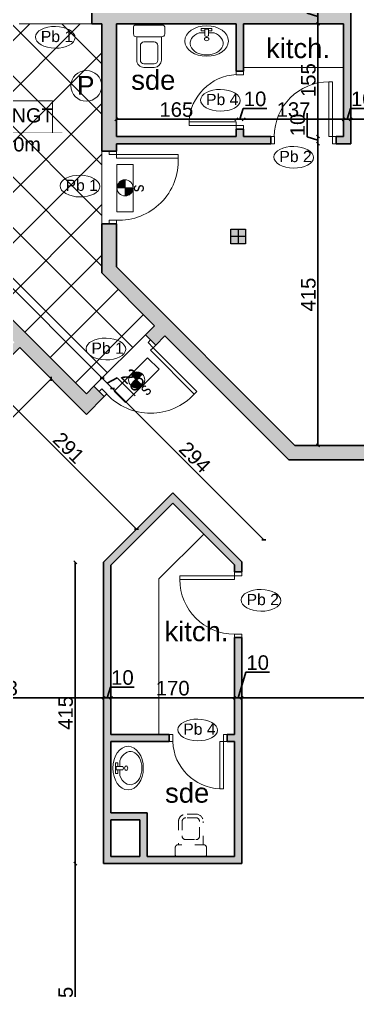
# Model space of a CAD drawing. Header units: millimetres. Extents: x 2804 to 3317, y 6834 to 7064.
# Drawn here: x 2859.38 to 2864.03, y 6848.09 to 6861.45 of the extents above; entities that cross this region are included whole.
import ezdxf

# ---------------------------------------------------------------- set-up
doc = ezdxf.new("R2010")
doc.units = ezdxf.units.MM
doc.header["$PDMODE"] = 1
doc.linetypes.add('ACAD_ISO03W100', pattern=[30, 12, -18])
doc.linetypes.add('HIDDEN', pattern=[0.375, 0.25, -0.125])
for name, color, linetype, lineweight in [('cotation', 3, 'Continuous', 30), ('Hachures', 8, 'Continuous', 20), ('menuise', 50, 'Continuous', 18), ('PORT-FEN', 2, 'Continuous', 0), ('SECURITE', 2, 'Continuous', 0), ('structure grt', 150, 'Continuous', 0), ('Trottoires', 140, 'Continuous', 30), ('Zin inter', 80, 'ACAD_ISO03W100', 5), ('zin menuiserie', 150, 'Continuous', 5), ('Zin mur', 30, 'Continuous', 30), ('zin sanit', 150, 'Continuous', 5)]:
    doc.layers.add(name, color=color, linetype=linetype, lineweight=lineweight)
for name, color, linetype in [('zin hatch mur', 8, 'Continuous'), ('zin struct', 190, 'HIDDEN'), ('zin texte', 33, 'Continuous')]:
    doc.layers.add(name, color=color, linetype=linetype)
doc.styles.add('ARIAL', font='arial.ttf')
doc.styles.add('PA3', font='arial.ttf', dxfattribs={"height": 3})
doc.styles.add('PsikTxtStyle', font='arial.ttf')
doc.styles.add('SANSSERIFBOLDOBLIQUE', font='sasbo___.pfb', dxfattribs={"height": 10})
doc.styles.get("Standard").update_dxf_attribs({"font": 'arial.ttf'})
doc.dimstyles.new('cotation 100', dxfattribs={"dimtxt": 0.2, "dimasz": 0.04, "dimexe": 0, "dimexo": 0, "dimgap": 0.03, "dimtad": 1, "dimdec": 0, "dimlfac": 100, "dimdsep": 46, "dimtxsty": 'ARIAL', "dimblk": 'OBLIQUE', "dimcen": 0.09, "dimse1": 1, "dimse2": 1, "dimclrd": 256, "dimclre": 256, "dimclrt": 256, "dimadec": 3, "dimazin": 2, "dimtfac": 1, "dimtdec": 0, "dimtofl": 0, "dimtmove": 1, "dimatfit": 3, "dimfxl": 0, "dimtolj": 1, "dimtzin": 0, "dimlwd": -1, "dimlwe": -1, "dimarcsym": 0})

# ---------------------------------------------------------------- blocks, each defined once
blk = doc.blocks.new('C3A7SB3P')
at = {"layer": 'zin sanit', "linetype": 'ByBlock'}
for p, q in [((0, -19.5), (0, 19.5)), ((0, -17), (0, 17)), ((2, 21.5), (12, 21.5)), ((16, 17.5), (16, -17.5)), ((16, 17), (48, 17)), ((23, -7), (23, 7)), ((28, 12), (48, 12)), ((53, 7), (53, -7)), ((58, 7), (58, -7)), ((48, -12), (28, -12)), ((12, -21.5), (2, -21.5)), ((48, -17), (16, -17))]:
    blk.add_line(p, q, dxfattribs=at)
for centre, radius, start, end in [((2, 19.5), 2, 90, 180), ((12, 17.5), 4, 0, 90), ((48, 7), 10, 0, 90), ((28, 7), 5, 90, 180), ((48, 7), 5, 0, 90), ((28, -7), 5, 180, 270), ((48, -7), 5, 270, 0), ((48, -7), 10, 270, 0), ((2, -19.5), 2, 180, 270), ((12, -17.5), 4, 270, 0)]:
    blk.add_arc(centre, radius, start, end, dxfattribs=at)
blk = doc.blocks.new('P70')
at = {"layer": 'zin menuiserie'}
for p, q in [((0, 650), (0, 0)), ((50, 650), (0, 650)), ((50, 0), (50, 650)), ((-700, 0), (-650, 0)), ((-700, -100), (-700, 0)), ((-650, 0), (-650, -100)), ((0, 0), (100, 0)), ((50, -100), (50, 0)), ((100, 0), (100, -100)), ((-650, -100), (-700, -100)), ((100, -100), (50, -100))]:
    blk.add_line(p, q, dxfattribs=at)
blk.add_arc((31, -31), 682, 92.6275, 177.3725, dxfattribs=at)
blk = doc.blocks.new('P90')
at = {"ltscale": 0.005}
for p, q in [((-50, 752), (-100, 752)), ((-100, 752), (-100, 0)), ((-50, 0), (-50, 752)), ((-900, -100), (-900, 0)), ((-900, 0), (-850, 0)), ((-850, 0), (-850, -100)), ((-100, 0), (-50, 0)), ((-50, 0), (0, 0)), ((-50, -100), (-50, 0)), ((0, 0), (0, -100)), ((-850, -100), (-900, -100)), ((0, -100), (-50, -100))]:
    blk.add_line(p, q, dxfattribs=at)
blk.add_arc((-100, 0), 752, 90, 180, dxfattribs=at)
blk = doc.blocks.new('p100')
at = {"layer": 'zin menuiserie'}
for p, q in [((2868.569, 7190.027), (2868.569, 7189.977)), ((2868.669, 7190.027), (2868.569, 7190.027)), ((2868.569, 7189.977), (2868.669, 7189.977)), ((2868.669, 7189.977), (2868.669, 7190.027)), ((2868.669, 7189.977), (2869.52, 7189.977)), ((2868.669, 7189.927), (2868.669, 7189.977)), ((2869.52, 7189.977), (2869.52, 7189.927)), ((2869.52, 7189.927), (2868.669, 7189.927)), ((2868.669, 7189.077), (2868.569, 7189.077)), ((2868.569, 7189.077), (2868.569, 7189.027)), ((2868.669, 7189.027), (2868.669, 7189.077)), ((2868.569, 7189.027), (2868.669, 7189.027))]:
    blk.add_line(p, q, dxfattribs=at)
blk.add_arc((2868.704, 7189.892), 0.817, 267.544, 2.456, dxfattribs=at)
blk = doc.blocks.new('_Oblique')
at = {"color": 0, "linetype": 'ByBlock', "lineweight": -2}
blk.add_line((-0.5, -0.5), (0.5, 0.5), dxfattribs=at)
blk = doc.blocks.new('*D97')
at = {"layer": 'cotation', "transparency": 16777216}
blk.add_line((2860.536, 6852.118), (2857.711, 6852.118), dxfattribs=at)
at = {"layer": 'Defpoints', "color": 0, "transparency": 16777216}
for p in [(2857.711, 6852.118), (2857.711, 6850.936), (2860.536, 6850.936)]:
    blk.add_point(p, dxfattribs=at)
at = {"layer": 'cotation', "transparency": 16777216, "xscale": 0.04, "yscale": 0.04, "zscale": 0.04, "rotation": 180}
blk.add_blockref('_Oblique', (2857.711, 6852.118), dxfattribs=at)
at = {"layer": 'cotation', "transparency": 16777216, "xscale": 0.04, "yscale": 0.04, "zscale": 0.04}
blk.add_blockref('_Oblique', (2860.536, 6852.118), dxfattribs=at)
at = {"layer": 'cotation', "transparency": 16777216, "insert": (2859.123, 6852.25), "char_height": 0.2, "attachment_point": 5, "style": 'ARIAL'}
blk.add_mtext('\\A1;283', dxfattribs=at)
blk = doc.blocks.new('*D98')
at = {"layer": 'cotation', "transparency": 16777216}
blk.add_line((2860.516, 6856.517), (2856.556, 6860.477), dxfattribs=at)
at = {"layer": 'Defpoints', "color": 0, "transparency": 16777216}
for p in [(2856.556, 6860.477), (2856.34, 6860.261), (2860.3, 6856.301)]:
    blk.add_point(p, dxfattribs=at)
at = {"layer": 'cotation', "transparency": 16777216, "xscale": 0.04, "yscale": 0.04, "zscale": 0.04}
for p, rotation in [((2856.556, 6860.477), 135.0000000083664), ((2860.516, 6856.517), 315.0000000083664)]:
    blk.add_blockref('_Oblique', p, dxfattribs=dict(at, rotation=rotation))
at = {"layer": 'cotation', "transparency": 16777216, "insert": (2858.629, 6858.59), "char_height": 0.2, "attachment_point": 5, "rotation": 315, "style": 'ARIAL'}
blk.add_mtext('\\A1;560', dxfattribs=at)
blk = doc.blocks.new('*D109')
at = {"layer": 'cotation', "transparency": 16777216}
blk.add_line((2860.145, 6845.984), (2860.145, 6849.838), dxfattribs=at)
at = {"layer": 'Defpoints', "color": 0, "transparency": 16777216}
for p in [(2860.145, 6849.838), (2860.536, 6849.838), (2860.536, 6845.984)]:
    blk.add_point(p, dxfattribs=at)
at = {"layer": 'cotation', "transparency": 16777216, "xscale": 0.04, "yscale": 0.04, "zscale": 0.04}
for p, rotation in [((2860.145, 6849.838), 90), ((2860.145, 6845.984), 270)]:
    blk.add_blockref('_Oblique', p, dxfattribs=dict(at, rotation=rotation))
at = {"layer": 'cotation', "transparency": 16777216, "insert": (2860.013, 6847.911), "char_height": 0.2, "attachment_point": 5, "rotation": 90, "style": 'ARIAL'}
blk.add_mtext('\\A1;385', dxfattribs=at)
blk = doc.blocks.new('*D90')
at = {"layer": 'cotation', "transparency": 16777216}
blk.add_line((2859.812, 6856.506), (2856.889, 6853.582), dxfattribs=at)
at = {"layer": 'Defpoints', "color": 0, "transparency": 16777216}
for p in [(2859.381, 6856.937), (2856.457, 6854.014), (2856.889, 6853.582)]:
    blk.add_point(p, dxfattribs=at)
at = {"layer": 'cotation', "transparency": 16777216, "xscale": 0.04, "yscale": 0.04, "zscale": 0.04}
for p, rotation in [((2859.812, 6856.506), 44.99999999989305), ((2856.889, 6853.582), 224.999999999893)]:
    blk.add_blockref('_Oblique', p, dxfattribs=dict(at, rotation=rotation))
at = {"layer": 'cotation', "transparency": 16777216, "insert": (2858.257, 6855.137), "char_height": 0.2, "attachment_point": 5, "rotation": 45, "style": 'ARIAL'}
blk.add_mtext('\\A1;413', dxfattribs=at)
blk = doc.blocks.new('*D94')
at = {"layer": 'cotation', "transparency": 16777216}
blk.add_line((2863.936, 6860.078), (2866.925, 6860.078), dxfattribs=at)
at = {"layer": 'Defpoints', "color": 0, "transparency": 16777216}
for p in [(2866.925, 6860.078), (2863.936, 6859.893), (2866.925, 6859.892)]:
    blk.add_point(p, dxfattribs=at)
at = {"layer": 'cotation', "transparency": 16777216, "xscale": 0.04, "yscale": 0.04, "zscale": 0.04}
for p, rotation in [((2863.936, 6860.078), 179.9957074835486), ((2866.925, 6860.078), 359.9957074835486)]:
    blk.add_blockref('_Oblique', p, dxfattribs=dict(at, rotation=rotation))
at = {"layer": 'cotation', "transparency": 16777216, "insert": (2865.431, 6860.21), "char_height": 0.2, "attachment_point": 5, "rotation": 359.9957, "style": 'ARIAL'}
blk.add_mtext('\\A1;299', dxfattribs=at)
blk = doc.blocks.new('lll')
at = {"layer": 'zin sanit'}
for p, q in [((2861.686, 7185.944), (2861.809, 7185.944)), ((2861.686, 7185.919), (2861.686, 7185.944)), ((2861.728, 7185.919), (2861.686, 7185.919)), ((2861.768, 7185.937), (2861.728, 7185.937)), ((2861.728, 7185.937), (2861.728, 7185.861)), ((2861.768, 7185.937), (2861.768, 7185.861)), ((2861.809, 7185.919), (2861.768, 7185.919)), ((2861.809, 7185.944), (2861.809, 7185.919)), ((2861.728, 7185.894), (2861.663, 7185.894)), ((2861.832, 7185.894), (2861.768, 7185.894))]:
    blk.add_line(p, q, dxfattribs=at)
for centre, major_axis, start_param, end_param in [((2861.748, 7185.801), (0.25, 0), 4.712389, 10.995574), ((2861.748, 7185.775), (0.19, 0), 2.032408, 7.39237), ((2861.748, 7185.823), (-0.0258, 0), 1.570796326798575, 7.853981633978161), ((2861.748, 7185.87), (0.0235, 0), 3.694408, 5.73037)]:
    blk.add_ellipse(centre, major_axis=major_axis, ratio=0.7, start_param=start_param, end_param=end_param, dxfattribs=at)
blk = doc.blocks.new('*D99')
at = {"layer": 'cotation', "transparency": 16777216}
blk.add_line((2860.657, 6856.376), (2862.739, 6854.294), dxfattribs=at)
at = {"layer": 'Defpoints', "color": 0, "transparency": 16777216}
for p in [(2860.545, 6856.263), (2862.739, 6854.294), (2862.436, 6853.991)]:
    blk.add_point(p, dxfattribs=at)
at = {"layer": 'cotation', "transparency": 16777216, "xscale": 0.04, "yscale": 0.04, "zscale": 0.04}
for p, rotation in [((2860.657, 6856.376), 135.000000000585), ((2862.739, 6854.294), 315.000000000585)]:
    blk.add_blockref('_Oblique', p, dxfattribs=dict(at, rotation=rotation))
at = {"layer": 'cotation', "transparency": 16777216, "insert": (2861.791, 6855.428), "char_height": 0.2, "attachment_point": 5, "rotation": 315, "style": 'ARIAL'}
blk.add_mtext('\\A1;294', dxfattribs=at)
blk = doc.blocks.new('*D110')
at = {"layer": 'cotation', "transparency": 16777216}
blk.add_line((2860.145, 6849.838), (2860.145, 6853.984), dxfattribs=at)
at = {"layer": 'Defpoints', "color": 0, "transparency": 16777216}
for p in [(2860.145, 6853.984), (2860.536, 6853.984), (2860.536, 6849.838)]:
    blk.add_point(p, dxfattribs=at)
at = {"layer": 'cotation', "transparency": 16777216, "xscale": 0.04, "yscale": 0.04, "zscale": 0.04}
for p, rotation in [((2860.145, 6853.984), 90), ((2860.145, 6849.838), 270)]:
    blk.add_blockref('_Oblique', p, dxfattribs=dict(at, rotation=rotation))
at = {"layer": 'cotation', "transparency": 16777216, "insert": (2860.013, 6851.911), "char_height": 0.2, "attachment_point": 5, "rotation": 90, "style": 'ARIAL'}
blk.add_mtext('\\A1;415', dxfattribs=at)
blk = doc.blocks.new('pot')
at = {"layer": 'zin struct'}
for p, q in [((2903.211, 7133.085), (2903.011, 7133.085)), ((2903.111, 7133.185), (2903.111, 7132.985))]:
    blk.add_line(p, q, dxfattribs=at)
blk.add_lwpolyline([(2903.011, 7133.185), (2903.211, 7133.185), (2903.211, 7132.985), (2903.011, 7132.985)], close=True, dxfattribs=at)
blk = doc.blocks.new('*D88')
at = {"layer": 'cotation', "transparency": 16777216}
blk.add_line((2860.636, 6852.118), (2862.336, 6852.118), dxfattribs=at)
at = {"layer": 'Defpoints', "color": 0, "transparency": 16777216}
for p in [(2860.636, 6852.62), (2862.336, 6852.62), (2862.336, 6852.118)]:
    blk.add_point(p, dxfattribs=at)
at = {"layer": 'cotation', "transparency": 16777216, "xscale": 0.04, "yscale": 0.04, "zscale": 0.04, "rotation": 180}
blk.add_blockref('_Oblique', (2860.636, 6852.118), dxfattribs=at)
at = {"layer": 'cotation', "transparency": 16777216, "xscale": 0.04, "yscale": 0.04, "zscale": 0.04}
blk.add_blockref('_Oblique', (2862.336, 6852.118), dxfattribs=at)
at = {"layer": 'cotation', "transparency": 16777216, "insert": (2861.486, 6852.25), "char_height": 0.2, "attachment_point": 5, "style": 'ARIAL'}
blk.add_mtext('\\A1;170', dxfattribs=at)
blk = doc.blocks.new('*D89')
at = {"layer": 'cotation', "transparency": 16777216}
blk.add_line((2860.989, 6854.437), (2858.934, 6856.491), dxfattribs=at)
at = {"layer": 'Defpoints', "color": 0, "transparency": 16777216}
for p in [(2858.934, 6856.491), (2858.481, 6856.038), (2860.536, 6853.984)]:
    blk.add_point(p, dxfattribs=at)
at = {"layer": 'cotation', "transparency": 16777216, "xscale": 0.04, "yscale": 0.04, "zscale": 0.04}
for p, rotation in [((2858.934, 6856.491), 134.9999999998859), ((2860.989, 6854.437), 314.9999999998859)]:
    blk.add_blockref('_Oblique', p, dxfattribs=dict(at, rotation=rotation))
at = {"layer": 'cotation', "transparency": 16777216, "insert": (2860.055, 6855.558), "char_height": 0.2, "attachment_point": 5, "rotation": 315, "style": 'ARIAL'}
blk.add_mtext('\\A1;291', dxfattribs=at)
blk = doc.blocks.new('*D93')
at = {"layer": 'cotation', "transparency": 16777216}
blk.add_line((2863.836, 6860.078), (2862.461, 6860.078), dxfattribs=at)
at = {"layer": 'Defpoints', "color": 0, "transparency": 16777216}
for p in [(2862.461, 6860.078), (2862.461, 6859.841), (2863.836, 6859.841)]:
    blk.add_point(p, dxfattribs=at)
at = {"layer": 'cotation', "transparency": 16777216, "xscale": 0.04, "yscale": 0.04, "zscale": 0.04, "rotation": 180}
blk.add_blockref('_Oblique', (2862.461, 6860.078), dxfattribs=at)
at = {"layer": 'cotation', "transparency": 16777216, "xscale": 0.04, "yscale": 0.04, "zscale": 0.04}
blk.add_blockref('_Oblique', (2863.836, 6860.078), dxfattribs=at)
at = {"layer": 'cotation', "transparency": 16777216, "insert": (2863.148, 6860.21), "char_height": 0.2, "attachment_point": 5, "style": 'ARIAL'}
blk.add_mtext('\\A1;137', dxfattribs=at)
blk = doc.blocks.new('*X298')
at = {"color": 0, "linetype": 'Continuous'}
for p, q in [((2123.9, 1390.3), (2124, 1390.4)), ((2133.9, 1380.4), (2123.9, 1390.4)), ((2124, 1389.5), (2124.9, 1390.4)), ((2133, 1380.5), (2124, 1389.5)), ((2124.1, 1388.7), (2125.8, 1390.4)), ((2131.9, 1380.6), (2124.1, 1388.4)), ((2124.2, 1388), (2126.7, 1390.4)), ((2124.4, 1387.3), (2127.5, 1390.4)), ((2130.7, 1380.9), (2124.4, 1387.2)), ((2124.7, 1386.6), (2128.4, 1390.4)), ((2133.9, 1381.3), (2124.8, 1390.4)), ((2124.9, 1386), (2129.3, 1390.4)), ((2129.2, 1381.6), (2125.1, 1385.7)), ((2125.2, 1385.4), (2130.2, 1390.4)), ((2125.6, 1384.9), (2131.1, 1390.4)), ((2133.9, 1382.2), (2125.7, 1390.4)), ((2125.9, 1384.4), (2132, 1390.4)), ((2126.3, 1383.9), (2132.8, 1390.4)), ((2133.9, 1383.1), (2126.6, 1390.4)), ((2126.8, 1383.4), (2133.7, 1390.4)), ((2127.2, 1383), (2133.9, 1389.7)), ((2133.9, 1384), (2127.5, 1390.4)), ((2127.7, 1382.6), (2133.9, 1388.8)), ((2128.2, 1382.2), (2133.9, 1387.9)), ((2133.9, 1384.8), (2128.4, 1390.4)), ((2128.7, 1381.9), (2133.9, 1387)), ((2133.9, 1385.7), (2129.2, 1390.4)), ((2129.3, 1381.5), (2133.9, 1386.1)), ((2133.9, 1386.6), (2130.1, 1390.4)), ((2133.9, 1387.5), (2131, 1390.4)), ((2133.9, 1388.4), (2131.9, 1390.4)), ((2133.9, 1389.3), (2132.8, 1390.4)), ((2133.9, 1390.1), (2133.7, 1390.4)), ((2129.9, 1381.3), (2133.9, 1385.3)), ((2130.5, 1381), (2133.9, 1384.4)), ((2131.2, 1380.8), (2133.9, 1383.5)), ((2131.9, 1380.6), (2133.9, 1382.6)), ((2132.7, 1380.5), (2133.9, 1381.7)), ((2133.5, 1380.4), (2133.9, 1380.8))]:
    blk.add_line(p, q, dxfattribs=at)
blk = doc.blocks.new('sec 4eme')
at = {"layer": 'SECURITE', "color": 252, "true_color": 0x939598}
for p, q in [((2699.632, 6731.314, 1.396), (2699.632, 6731.965, 1.396)), ((2699.632, 6731.965, 1.396), (2699.856, 6731.965, 1.396)), ((2699.632, 6731.314, 1.396), (2699.632, 6731.965, 1.396)), ((2699.632, 6731.965, 1.396), (2699.856, 6731.965, 1.396)), ((2699.856, 6731.965, 1.396), (2699.856, 6731.314, 1.396)), ((2699.856, 6731.965, 1.396), (2699.856, 6731.314, 1.396)), ((2699.744, 6731.531, 1.396), (2699.744, 6731.752, 1.396)), ((2699.744, 6731.531, 1.396), (2699.744, 6731.752, 1.396)), ((2699.633, 6731.643, 1.396), (2699.856, 6731.643, 1.396)), ((2699.633, 6731.643, 1.396), (2699.856, 6731.643, 1.396)), ((2699.633, 6731.643, 1.396), (2699.856, 6731.643, 1.396)), ((2699.633, 6731.643, 1.396), (2699.856, 6731.643, 1.396)), ((2699.633, 6731.643, 1.396), (2699.856, 6731.643, 1.396)), ((2699.633, 6731.643, 1.396), (2699.856, 6731.643, 1.396)), ((2699.633, 6731.643, 1.396), (2699.856, 6731.643, 1.396)), ((2699.633, 6731.643, 1.396), (2699.856, 6731.643, 1.396)), ((2699.856, 6731.314, 1.396), (2699.632, 6731.314, 1.396)), ((2699.856, 6731.314, 1.396), (2699.632, 6731.314, 1.396)), ((2699.593, 6728.847, 1.396), (2700.053, 6729.307, 1.396)), ((2699.593, 6728.847, 1.396), (2700.053, 6729.307, 1.396)), ((2700.053, 6729.307, 1.396), (2700.212, 6729.149, 1.396)), ((2700.053, 6729.307, 1.396), (2700.212, 6729.149, 1.396)), ((2700.212, 6729.149, 1.396), (2699.752, 6728.689, 1.396)), ((2700.212, 6729.149, 1.396), (2699.752, 6728.689, 1.396)), ((2699.826, 6729.079, 1.396), (2699.984, 6728.921, 1.396)), ((2699.826, 6729.079, 1.396), (2699.984, 6728.921, 1.396)), ((2699.826, 6729.079, 1.396), (2699.984, 6728.921, 1.396)), ((2699.826, 6729.079, 1.396), (2699.984, 6728.921, 1.396)), ((2699.826, 6729.079, 1.396), (2699.984, 6728.921, 1.396)), ((2699.826, 6729.079, 1.396), (2699.984, 6728.921, 1.396)), ((2699.826, 6729.079, 1.396), (2699.984, 6728.921, 1.396)), ((2699.826, 6729.079, 1.396), (2699.984, 6728.921, 1.396)), ((2699.826, 6728.921, 1.396), (2699.982, 6729.078, 1.396)), ((2699.826, 6728.921, 1.396), (2699.982, 6729.078, 1.396)), ((2699.752, 6728.689, 1.396), (2699.593, 6728.847, 1.396)), ((2699.752, 6728.689, 1.396), (2699.593, 6728.847, 1.396))]:
    blk.add_line(p, q, dxfattribs=at)
for centre, radius in [((2699.211, 6733.046), 0.212), ((2699.744, 6731.643, 1.396), 0.111), ((2699.744, 6731.643, 1.396), 0.111), ((2699.905, 6729, 1.396), 0.111), ((2699.905, 6729, 1.396), 0.111)]:
    blk.add_circle(centre, radius, dxfattribs=at)
for centre, start, end in [((2699.744, 6731.643, 1.396), 90, 180), ((2699.744, 6731.643, 1.396), 90, 180), ((2699.744, 6731.643, 1.396), 90, 180), ((2699.744, 6731.643, 1.396), 90, 180), ((2699.744, 6731.643, 1.396), 90, 180), ((2699.744, 6731.643, 1.396), 90, 180), ((2699.744, 6731.643, 1.396), 0, 90), ((2699.744, 6731.643, 1.396), 0, 90), ((2699.744, 6731.643, 1.396), 0, 90), ((2699.744, 6731.643, 1.396), 0, 90), ((2699.744, 6731.643, 1.396), 0, 90), ((2699.744, 6731.643, 1.396), 0, 90), ((2699.905, 6729, 1.396), 45, 135), ((2699.905, 6729, 1.396), 45, 135), ((2699.905, 6729, 1.396), 45, 135), ((2699.905, 6729, 1.396), 45, 135), ((2699.905, 6729, 1.396), 45, 135), ((2699.905, 6729, 1.396), 45, 135), ((2699.905, 6729, 1.396), 315, 45), ((2699.905, 6729, 1.396), 315, 45), ((2699.905, 6729, 1.396), 315, 45), ((2699.905, 6729, 1.396), 315, 45), ((2699.905, 6729, 1.396), 315, 45), ((2699.905, 6729, 1.396), 315, 45)]:
    blk.add_arc(centre, 0.111, start, end, dxfattribs=at)
at = {"layer": 'SECURITE', "color": 252, "true_color": 0x939598, "extrusion": (0, 0, -1)}
for p, xscale, yscale, zscale, rotation in [((-2675.863, 6747.181, -1.396), 0.01118662045994822, 0.01118662045994822, 0.01118662045994822, 179.9614910721124), ((-2675.863, 6747.181, -1.396), 0.01118662045994822, 0.01118662045994822, 0.01118662045994822, 179.9614910721124), ((-2715.298, 6707.772, -1.396), -0.01118662049062554, 0.01118662042579673, 0.01118662047361531, 270), ((-2715.298, 6707.772, -1.396), -0.01118662049062554, 0.01118662042579673, 0.01118662047361531, 270), ((-2694.005, 6756.874, -1.396), 0.01118662045994821, 0.01118662045994821, 0.01118662045994821, 224.9614910721124), ((-2694.005, 6756.874, -1.396), 0.01118662045994821, 0.01118662045994821, 0.01118662045994821, 224.9614910721124), ((-2694.024, 6701.123, -1.396), -0.01118662049062553, 0.01118662042579673, 0.01118662047361531, 315.0000000000001), ((-2694.024, 6701.123, -1.396), -0.01118662049062553, 0.01118662042579673, 0.01118662047361531, 315.0000000000001)]:
    blk.add_blockref('*X298', p, dxfattribs=dict(at, xscale=xscale, yscale=yscale, zscale=zscale, rotation=rotation))
at = {"layer": 'SECURITE', "color": 252, "true_color": 0x939598, "xscale": 0.01118662049062554, "yscale": 0.01118662049062554, "zscale": 0.01118662049062554}
for p, rotation in [((2715.298, 6707.772, 1.396), 90), ((2715.298, 6707.772, 1.396), 90), ((2694.024, 6701.123, 1.396), 44.99999999999992), ((2694.024, 6701.123, 1.396), 44.99999999999992)]:
    blk.add_blockref('*X298', p, dxfattribs=dict(at, rotation=rotation))
at = {"layer": 'SECURITE', "color": 252, "true_color": 0x939598, "style": 'SANSSERIFBOLDOBLIQUE'}
blk.add_text('P', height=0.259, dxfattribs=at).set_placement((2699.083, 6732.923))
at = {"layer": 'SECURITE', "color": 252, "true_color": 0x939598, "style": 'PA3', "text_generation_flag": 6, "width": 0.85}
for rotation, p in [(270, (2700.002, 6731.584, 1.396)), (225, (2700.046, 6728.776, 1.396))]:
    blk.add_text('s', height=0.176, rotation=rotation, dxfattribs=at).set_placement(p)
blk = doc.blocks.new('*D913')
at = {"layer": 'cotation', "transparency": 16777216}
for p, q in [((2863.886, 6860.078), (2863.93, 6860.225)), ((2863.93, 6860.225), (2864.257, 6860.225)), ((2863.936, 6860.078), (2863.836, 6860.078))]:
    blk.add_line(p, q, dxfattribs=at)
at = {"layer": 'Defpoints', "color": 0, "transparency": 16777216}
for p in [(2863.836, 6860.078), (2863.936, 6859.893), (2863.836, 6859.841)]:
    blk.add_point(p, dxfattribs=at)
at = {"layer": 'cotation', "transparency": 16777216, "xscale": 0.04, "yscale": 0.04, "zscale": 0.04}
for p, rotation in [((2863.836, 6860.078), 179.9957074835486), ((2863.936, 6860.078), 359.9957074835486)]:
    blk.add_blockref('_Oblique', p, dxfattribs=dict(at, rotation=rotation))
at = {"layer": 'cotation', "transparency": 16777216, "insert": (2864.094, 6860.357), "char_height": 0.2, "attachment_point": 5, "rotation": 359.9957, "style": 'ARIAL'}
blk.add_mtext('\\A1;10', dxfattribs=at)
blk = doc.blocks.new('*D914')
at = {"layer": 'cotation', "transparency": 16777216}
for p, q in [((2862.411, 6860.078), (2862.455, 6860.225)), ((2862.455, 6860.225), (2862.782, 6860.225)), ((2862.461, 6860.078), (2862.361, 6860.078))]:
    blk.add_line(p, q, dxfattribs=at)
at = {"layer": 'Defpoints', "color": 0, "transparency": 16777216}
for p in [(2862.361, 6860.078), (2862.361, 6859.841), (2862.461, 6859.841)]:
    blk.add_point(p, dxfattribs=at)
at = {"layer": 'cotation', "transparency": 16777216, "xscale": 0.04, "yscale": 0.04, "zscale": 0.04, "rotation": 180}
blk.add_blockref('_Oblique', (2862.361, 6860.078), dxfattribs=at)
at = {"layer": 'cotation', "transparency": 16777216, "xscale": 0.04, "yscale": 0.04, "zscale": 0.04}
blk.add_blockref('_Oblique', (2862.461, 6860.078), dxfattribs=at)
at = {"layer": 'cotation', "transparency": 16777216, "insert": (2862.619, 6860.357), "char_height": 0.2, "attachment_point": 5, "style": 'ARIAL'}
blk.add_mtext('\\A1;10', dxfattribs=at)
blk = doc.blocks.new('*D915')
at = {"layer": 'cotation', "transparency": 16777216}
blk.add_line((2862.361, 6860.078), (2860.711, 6860.078), dxfattribs=at)
at = {"layer": 'Defpoints', "color": 0, "transparency": 16777216}
for p in [(2860.711, 6860.078), (2860.711, 6859.841), (2862.361, 6859.841)]:
    blk.add_point(p, dxfattribs=at)
at = {"layer": 'cotation', "transparency": 16777216, "xscale": 0.04, "yscale": 0.04, "zscale": 0.04, "rotation": 180}
blk.add_blockref('_Oblique', (2860.711, 6860.078), dxfattribs=at)
at = {"layer": 'cotation', "transparency": 16777216, "xscale": 0.04, "yscale": 0.04, "zscale": 0.04}
blk.add_blockref('_Oblique', (2862.361, 6860.078), dxfattribs=at)
at = {"layer": 'cotation', "transparency": 16777216, "insert": (2861.536, 6860.21), "char_height": 0.2, "attachment_point": 5, "style": 'ARIAL'}
blk.add_mtext('\\A1;165', dxfattribs=at)
blk = doc.blocks.new('*D921')
at = {"layer": 'cotation', "transparency": 16777216}
for p, q in [((2860.586, 6852.118), (2860.63, 6852.265)), ((2860.63, 6852.265), (2860.957, 6852.265)), ((2860.536, 6852.118), (2860.636, 6852.118))]:
    blk.add_line(p, q, dxfattribs=at)
at = {"layer": 'Defpoints', "color": 0, "transparency": 16777216}
for p in [(2860.636, 6852.118), (2860.636, 6851.616), (2860.536, 6850.936)]:
    blk.add_point(p, dxfattribs=at)
at = {"layer": 'cotation', "transparency": 16777216, "xscale": 0.04, "yscale": 0.04, "zscale": 0.04, "rotation": 180}
blk.add_blockref('_Oblique', (2860.536, 6852.118), dxfattribs=at)
at = {"layer": 'cotation', "transparency": 16777216, "xscale": 0.04, "yscale": 0.04, "zscale": 0.04}
blk.add_blockref('_Oblique', (2860.636, 6852.118), dxfattribs=at)
at = {"layer": 'cotation', "transparency": 16777216, "insert": (2860.794, 6852.397), "char_height": 0.2, "attachment_point": 5, "style": 'ARIAL'}
blk.add_mtext('\\A1;10', dxfattribs=at)
blk = doc.blocks.new('*D922')
at = {"layer": 'cotation', "transparency": 16777216}
for p, q in [((2862.386, 6852.118), (2862.491, 6852.47)), ((2862.491, 6852.47), (2862.818, 6852.47)), ((2862.336, 6852.118), (2862.436, 6852.118))]:
    blk.add_line(p, q, dxfattribs=at)
at = {"layer": 'Defpoints', "color": 0, "transparency": 16777216}
for p in [(2862.336, 6852.62), (2862.436, 6852.118), (2862.436, 6851.64)]:
    blk.add_point(p, dxfattribs=at)
at = {"layer": 'cotation', "transparency": 16777216, "xscale": 0.04, "yscale": 0.04, "zscale": 0.04, "rotation": 180}
blk.add_blockref('_Oblique', (2862.336, 6852.118), dxfattribs=at)
at = {"layer": 'cotation', "transparency": 16777216, "xscale": 0.04, "yscale": 0.04, "zscale": 0.04}
blk.add_blockref('_Oblique', (2862.436, 6852.118), dxfattribs=at)
at = {"layer": 'cotation', "transparency": 16777216, "insert": (2862.655, 6852.602), "char_height": 0.2, "attachment_point": 5, "style": 'ARIAL'}
blk.add_mtext('\\A1;10', dxfattribs=at)
blk = doc.blocks.new('*D923')
at = {"layer": 'cotation', "transparency": 16777216}
blk.add_line((2862.436, 6852.118), (2866.943, 6852.118), dxfattribs=at)
at = {"layer": 'Defpoints', "color": 0, "transparency": 16777216}
for p in [(2866.943, 6852.118), (2862.436, 6851.64), (2866.943, 6851.683)]:
    blk.add_point(p, dxfattribs=at)
at = {"layer": 'cotation', "transparency": 16777216, "xscale": 0.04, "yscale": 0.04, "zscale": 0.04, "rotation": 180}
blk.add_blockref('_Oblique', (2862.436, 6852.118), dxfattribs=at)
at = {"layer": 'cotation', "transparency": 16777216, "xscale": 0.04, "yscale": 0.04, "zscale": 0.04}
blk.add_blockref('_Oblique', (2866.943, 6852.118), dxfattribs=at)
at = {"layer": 'cotation', "transparency": 16777216, "insert": (2864.689, 6852.25), "char_height": 0.2, "attachment_point": 5, "style": 'ARIAL'}
blk.add_mtext('\\A1;451', dxfattribs=at)
blk = doc.blocks.new('*D935')
at = {"layer": 'cotation', "transparency": 16777216}
for p, q in [((2860.516, 6856.517), (2860.657, 6856.376)), ((2860.586, 6856.446), (2860.722, 6856.519)), ((2860.722, 6856.519), (2860.969, 6856.272))]:
    blk.add_line(p, q, dxfattribs=at)
at = {"layer": 'Defpoints', "color": 0, "transparency": 16777216}
for p in [(2860.657, 6856.376), (2860.3, 6856.301), (2860.3, 6856.018)]:
    blk.add_point(p, dxfattribs=at)
at = {"layer": 'cotation', "transparency": 16777216, "xscale": 0.04, "yscale": 0.04, "zscale": 0.04}
for p, rotation in [((2860.516, 6856.517), 135.0000000083664), ((2860.657, 6856.376), 315.0000000083664)]:
    blk.add_blockref('_Oblique', p, dxfattribs=dict(at, rotation=rotation))
at = {"layer": 'cotation', "transparency": 16777216, "insert": (2860.939, 6856.489), "char_height": 0.2, "attachment_point": 5, "rotation": 315, "style": 'ARIAL'}
blk.add_mtext('\\A1;20', dxfattribs=at)
blk = doc.blocks.new('*D937')
at = {"layer": 'cotation', "transparency": 16777216}
blk.add_line((2863.485, 6855.591), (2863.485, 6859.741), dxfattribs=at)
at = {"layer": 'Defpoints', "color": 0, "transparency": 16777216}
for p in [(2863.485, 6859.741), (2863.936, 6859.741), (2863.984, 6855.591)]:
    blk.add_point(p, dxfattribs=at)
at = {"layer": 'cotation', "transparency": 16777216, "xscale": 0.04, "yscale": 0.04, "zscale": 0.04}
for p, rotation in [((2863.485, 6859.741), 90), ((2863.485, 6855.591), 270)]:
    blk.add_blockref('_Oblique', p, dxfattribs=dict(at, rotation=rotation))
at = {"layer": 'cotation', "transparency": 16777216, "insert": (2863.353, 6857.666), "char_height": 0.2, "attachment_point": 5, "rotation": 90, "style": 'ARIAL'}
blk.add_mtext('\\A1;415', dxfattribs=at)
blk = doc.blocks.new('*D938')
at = {"layer": 'cotation', "transparency": 16777216}
for p, q in [((2863.338, 6859.835), (2863.338, 6860.162)), ((2863.485, 6859.791), (2863.338, 6859.835)), ((2863.485, 6859.741), (2863.485, 6859.841))]:
    blk.add_line(p, q, dxfattribs=at)
at = {"layer": 'Defpoints', "color": 0, "transparency": 16777216}
for p in [(2863.485, 6859.841), (2863.836, 6859.841), (2863.936, 6859.741)]:
    blk.add_point(p, dxfattribs=at)
at = {"layer": 'cotation', "transparency": 16777216, "xscale": 0.04, "yscale": 0.04, "zscale": 0.04}
for p, rotation in [((2863.485, 6859.841), 90), ((2863.485, 6859.741), 270)]:
    blk.add_blockref('_Oblique', p, dxfattribs=dict(at, rotation=rotation))
at = {"layer": 'cotation', "transparency": 16777216, "insert": (2863.205, 6859.999), "char_height": 0.2, "attachment_point": 5, "rotation": 90, "style": 'ARIAL'}
blk.add_mtext('\\A1;10', dxfattribs=at)
blk = doc.blocks.new('*D939')
at = {"layer": 'cotation', "transparency": 16777216}
blk.add_line((2863.485, 6859.841), (2863.485, 6861.391), dxfattribs=at)
at = {"layer": 'Defpoints', "color": 0, "transparency": 16777216}
for p in [(2863.485, 6861.391), (2863.836, 6861.391), (2863.836, 6859.841)]:
    blk.add_point(p, dxfattribs=at)
at = {"layer": 'cotation', "transparency": 16777216, "xscale": 0.04, "yscale": 0.04, "zscale": 0.04}
for p, rotation in [((2863.485, 6861.391), 90), ((2863.485, 6859.841), 270)]:
    blk.add_blockref('_Oblique', p, dxfattribs=dict(at, rotation=rotation))
at = {"layer": 'cotation', "transparency": 16777216, "insert": (2863.353, 6860.616), "char_height": 0.2, "attachment_point": 5, "rotation": 90, "style": 'ARIAL'}
blk.add_mtext('\\A1;155', dxfattribs=at)
blk = doc.blocks.new('*D940')
at = {"layer": 'cotation', "transparency": 16777216}
for p, q in [((2863.338, 6861.535), (2863.338, 6861.885)), ((2863.485, 6861.391), (2863.485, 6861.591)), ((2863.485, 6861.491), (2863.338, 6861.535))]:
    blk.add_line(p, q, dxfattribs=at)
at = {"layer": 'Defpoints', "color": 0, "transparency": 16777216}
for p in [(2863.485, 6861.591), (2863.736, 6861.591), (2863.836, 6861.391)]:
    blk.add_point(p, dxfattribs=at)
at = {"layer": 'cotation', "transparency": 16777216, "xscale": 0.04, "yscale": 0.04, "zscale": 0.04}
for p, rotation in [((2863.485, 6861.591), 90), ((2863.485, 6861.391), 270)]:
    blk.add_blockref('_Oblique', p, dxfattribs=dict(at, rotation=rotation))
at = {"layer": 'cotation', "transparency": 16777216, "insert": (2863.205, 6861.71), "char_height": 0.2, "attachment_point": 5, "rotation": 90, "style": 'ARIAL'}
blk.add_mtext('\\A1;20', dxfattribs=at)
blk = doc.blocks.new('pb0')
at = {"layer": 'menuise'}
blk.add_ellipse((2855.031, 6939.485), major_axis=(-0.273, 0.005), ratio=0.546469, start_param=-1.570796, end_param=4.712389, dxfattribs=at)
at = {"layer": 'menuise', "insert": (2854.833, 6939.574), "char_height": 0.1544, "width": 2.34126, "attachment_point": 1, "style": 'PsikTxtStyle'}
blk.add_mtext('Pb 1', dxfattribs=at)
blk = doc.blocks.new('pb1')
at = {"layer": 'menuise'}
blk.add_ellipse((2979.638, 6941.214), major_axis=(-0.273, 0.005), ratio=0.546469, start_param=-1.570796, end_param=4.712389, dxfattribs=at)
at = {"layer": 'menuise', "insert": (2979.441, 6941.302), "char_height": 0.1544, "width": 2.34126, "attachment_point": 1, "style": 'PsikTxtStyle'}
blk.add_mtext('Pb 2', dxfattribs=at)
blk = doc.blocks.new('pb3')
at = {"layer": 'menuise'}
blk.add_ellipse((2903.957, 6929.88), major_axis=(-0.273, 0.005), ratio=0.546469, start_param=-1.570796, end_param=4.712389, dxfattribs=at)
at = {"layer": 'menuise', "insert": (2903.759, 6929.968), "char_height": 0.1544, "width": 2.34126, "attachment_point": 1, "style": 'PsikTxtStyle'}
blk.add_mtext('Pb 4', dxfattribs=at)

msp = doc.modelspace()

# ---------------------------------------------------------------- hatches: boundary and pattern name
at = {"layer": 'Hachures'}
h = msp.add_hatch(dxfattribs=at)
h.set_pattern_fill('ANSI37', color=256, scale=0.155)
h.set_pattern_definition([(45, (0, -109.22177), (-0.347984925, 0.347984925), []), (135, (0, -109.22177), (-0.347984925, -0.347984925), [])])
h.paths.add_polyline_path([(2861.237, 6857.238), (2860.3, 6856.301), (2856.34, 6860.261), (2857.47, 6861.391), (2860.511, 6861.391), (2860.511, 6857.964)])
at = {"layer": 'Trottoires'}
h = msp.add_hatch(color=8, dxfattribs=at)
h.dxf.hatch_style = 1
h.paths.add_polyline_path([(2862.486, 6858.566), (2862.286, 6858.566), (2862.286, 6858.366), (2862.486, 6858.366)])
at = {"layer": 'zin hatch mur'}
h = msp.add_hatch(color=256, dxfattribs=at)
h.dxf.hatch_style = 1
h.paths.add_polyline_path([(2857.754, 6858.847), (2857.613, 6858.705), (2857.913, 6858.405), (2857.843, 6858.334), (2857.913, 6858.263), (2858.125, 6858.475)], flags=17)
h.paths.add_polyline_path([(2857.348, 6857.698), (2857.277, 6857.768), (2857.206, 6857.698), (2856.906, 6857.998), (2856.835, 6857.927), (2857.136, 6857.627), (2857.065, 6857.556), (2857.136, 6857.485)], flags=17)
h.paths.add_polyline_path([(2866.935, 6855.391), (2866.935, 6855.141), (2867.296, 6855.141), (2867.296, 6855.841), (2866.934, 6855.841), (2866.934, 6855.591), (2863.166, 6855.591), (2860.711, 6858.047), (2860.711, 6858.641), (2860.511, 6858.641), (2860.511, 6857.964), (2861.237, 6857.238), (2861.11, 6857.112), (2861.252, 6856.97), (2861.378, 6857.097), (2863.084, 6855.391)])
h.paths.add_polyline_path([(2856.358, 6856.708), (2857.136, 6857.485), (2857.065, 6857.556), (2856.428, 6856.92), (2856.128, 6857.22), (2855.986, 6857.079)], flags=17)
h.paths.add_polyline_path([(2857.361, 6862.991), (2857.711, 6862.991), (2857.711, 6867.911), (2858.011, 6867.911), (2858.011, 6868.331), (2857.361, 6868.329)])
h.paths.add_polyline_path([(2857.082, 6861.498), (2857.329, 6861.25), (2857.47, 6861.391), (2857.711, 6861.584), (2857.711, 6862.391), (2857.361, 6862.391), (2857.361, 6861.777)])
h.paths.add_polyline_path([(2856.481, 6860.402), (2856.233, 6860.649), (2851.533, 6855.949), (2851.533, 6854.133), (2853.253, 6852.414), (2855.069, 6852.414), (2856.313, 6853.658), (2856.406, 6853.565), (2856.656, 6853.815), (2856.457, 6854.014), (2859.381, 6856.937), (2860.3, 6856.018), (2860.545, 6856.263), (2860.403, 6856.405), (2860.3, 6856.301), (2859.115, 6857.485), (2858.903, 6857.273), (2858.974, 6857.203), (2859.045, 6857.273), (2859.31, 6857.008), (2858.391, 6856.089), (2858.125, 6856.354), (2858.196, 6856.425), (2858.125, 6856.496), (2857.913, 6856.283), (2857.984, 6856.213), (2858.055, 6856.283), (2858.32, 6856.018), (2857.825, 6855.523), (2857.56, 6855.788), (2857.631, 6855.859), (2857.56, 6855.93), (2857.348, 6855.718), (2857.613, 6855.453), (2854.924, 6852.764), (2853.447, 6852.764), (2851.883, 6854.328), (2851.883, 6855.804), (2856.199, 6860.119), (2856.34, 6859.978), (2856.481, 6860.119), (2856.34, 6860.261)])
h = msp.add_hatch(color=256, dxfattribs=at)
h.dxf.hatch_style = 1
h.paths.add_polyline_path([(2861.876, 6861.591), (2861.876, 6862.191), (2862.361, 6862.191), (2862.361, 6861.591)], flags=16)
h.paths.add_polyline_path([(2862.311, 6861.641), (2862.011, 6861.641), (2862.241, 6861.711), (2862.311, 6862.116)], flags=0)
h.paths.add_polyline_path([(2867.076, 6863.166), (2867.076, 6863.391), (2863.636, 6863.391), (2863.636, 6863.291), (2863.736, 6863.291), (2863.736, 6861.591), (2862.461, 6861.591), (2862.461, 6863.291), (2862.836, 6863.291), (2862.836, 6863.391), (2861.861, 6863.391), (2861.861, 6863.291), (2862.361, 6863.291), (2862.361, 6862.291), (2861.776, 6862.291), (2861.776, 6861.591), (2860.711, 6861.591), (2860.711, 6863.291), (2861.061, 6863.291), (2861.061, 6863.391), (2860.611, 6863.391), (2860.611, 6861.591), (2860.373, 6861.591), (2860.373, 6861.391), (2860.511, 6861.391), (2860.511, 6859.641), (2860.711, 6859.641), (2860.711, 6859.741), (2862.836, 6859.741), (2862.836, 6859.841), (2862.461, 6859.841), (2862.461, 6859.941), (2862.361, 6859.941), (2862.361, 6859.841), (2860.711, 6859.841), (2860.711, 6861.391), (2862.361, 6861.391), (2862.361, 6860.741), (2862.461, 6860.741), (2862.461, 6861.391), (2863.836, 6861.391), (2863.836, 6859.841), (2863.736, 6859.841), (2863.736, 6859.741), (2863.936, 6859.741), (2863.936, 6863.166)])
h = msp.add_hatch(color=256, dxfattribs=at)
h.dxf.hatch_style = 1
h.paths.add_polyline_path([(2861.436, 6851.616), (2860.636, 6851.616), (2860.636, 6853.942), (2861.49, 6854.796), (2862.336, 6853.95), (2862.336, 6853.85), (2862.436, 6853.85), (2862.436, 6853.991), (2861.49, 6854.937), (2860.536, 6853.984), (2860.536, 6849.838), (2862.436, 6849.838), (2862.436, 6852.95), (2862.336, 6852.95), (2862.336, 6851.616), (2862.236, 6851.616), (2862.236, 6851.516), (2862.336, 6851.516), (2862.336, 6849.938), (2861.136, 6849.938), (2861.136, 6850.538), (2860.636, 6850.538), (2860.636, 6851.516), (2861.436, 6851.516)])
h.paths.add_polyline_path([(2861.036, 6850.438), (2861.036, 6849.938), (2860.636, 6849.938), (2860.636, 6850.438)], flags=16)
h.paths.add_polyline_path([(2860.986, 6850.388), (2860.986, 6849.988), (2860.916, 6850.318), (2860.686, 6850.388)], flags=0)

# ---------------------------------------------------------------- linework, layer by layer
at = {"layer": 'Hachures'}
for p, q in [((2860.373, 6861.391), (2859.373, 6861.391)), ((2860.511, 6859.641), (2860.511, 6858.641)), ((2861.11, 6857.112), (2860.403, 6856.405))]:
    msp.add_line(p, q, dxfattribs=at)
at = {"layer": 'PORT-FEN'}
msp.add_lwpolyline([(2858.155, 6860.006), (2858.008, 6860.087), (2858.116, 6859.892), (2858.116, 6860.333), (2859.83, 6860.333), (2859.83, 6859.892)], dxfattribs=at)
at = {"layer": 'PORT-FEN', "const_width": 0.00566}
msp.add_lwpolyline([(2859.968, 6859.892), (2857.952, 6859.892)], dxfattribs=at)
at = {"layer": 'Zin mur'}
for p, q in [((2863.936, 6861.391), (2863.936, 6863.166)), ((2860.373, 6861.591), (2860.373, 6861.391)), ((2860.373, 6861.391), (2860.511, 6861.391)), ((2860.511, 6859.641), (2860.511, 6861.391)), ((2860.711, 6861.391), (2862.361, 6861.391)), ((2860.711, 6859.841), (2860.711, 6861.391)), ((2862.361, 6861.391), (2862.361, 6860.741)), ((2862.461, 6861.391), (2863.836, 6861.391)), ((2862.461, 6861.391), (2862.461, 6860.741)), ((2863.836, 6859.841), (2863.836, 6861.391)), ((2863.936, 6859.741), (2863.936, 6861.391)), ((2862.361, 6860.741), (2862.461, 6860.741)), ((2862.361, 6859.941), (2862.461, 6859.941)), ((2862.361, 6859.941), (2862.361, 6859.841)), ((2862.461, 6859.941), (2862.461, 6859.841)), ((2860.711, 6859.841), (2862.361, 6859.841)), ((2860.711, 6859.641), (2860.711, 6859.741)), ((2860.711, 6859.741), (2862.836, 6859.741)), ((2862.461, 6859.841), (2862.836, 6859.841)), ((2862.836, 6859.741), (2862.836, 6859.841)), ((2863.736, 6859.841), (2863.836, 6859.841)), ((2863.736, 6859.741), (2863.736, 6859.841)), ((2863.736, 6859.741), (2863.936, 6859.741)), ((2860.511, 6859.641), (2860.711, 6859.641)), ((2860.511, 6857.964), (2860.511, 6858.641)), ((2860.511, 6858.641), (2860.711, 6858.641)), ((2860.711, 6858.047), (2860.711, 6858.641)), ((2860.711, 6858.047), (2863.166, 6855.591)), ((2860.511, 6857.964), (2861.237, 6857.238)), ((2861.11, 6857.112), (2861.237, 6857.238)), ((2861.11, 6857.112), (2861.252, 6856.97)), ((2861.252, 6856.97), (2861.378, 6857.097)), ((2861.378, 6857.097), (2863.084, 6855.391)), ((2856.457, 6854.014), (2859.381, 6856.937)), ((2860.3, 6856.301), (2860.403, 6856.405)), ((2860.403, 6856.405), (2860.545, 6856.263)), ((2860.3, 6856.018), (2860.545, 6856.263)), ((2863.166, 6855.591), (2866.935, 6855.591)), ((2863.084, 6855.391), (2866.935, 6855.391)), ((2861.49, 6854.937), (2860.536, 6853.984)), ((2861.49, 6854.937), (2862.436, 6853.991)), ((2861.49, 6854.796), (2860.636, 6853.942)), ((2861.49, 6854.796), (2862.336, 6853.95)), ((2860.536, 6849.838), (2860.536, 6853.984)), ((2862.436, 6853.991), (2862.436, 6853.85)), ((2860.636, 6851.616), (2860.636, 6853.942)), ((2862.336, 6853.95), (2862.336, 6853.85)), ((2862.336, 6853.85), (2862.436, 6853.85)), ((2862.336, 6852.95), (2862.336, 6851.616)), ((2862.336, 6852.95), (2862.436, 6852.95)), ((2862.436, 6852.95), (2862.436, 6849.838)), ((2860.636, 6851.616), (2861.436, 6851.616)), ((2861.436, 6851.516), (2861.436, 6851.616)), ((2862.236, 6851.516), (2862.236, 6851.616)), ((2862.236, 6851.616), (2862.336, 6851.616)), ((2860.636, 6851.516), (2861.436, 6851.516)), ((2860.636, 6851.516), (2860.636, 6850.538)), ((2862.236, 6851.516), (2862.336, 6851.516)), ((2862.336, 6849.938), (2862.336, 6851.516)), ((2861.136, 6850.538), (2860.636, 6850.538)), ((2861.136, 6850.538), (2861.136, 6849.938)), ((2860.636, 6850.438), (2860.636, 6849.938)), ((2861.036, 6850.438), (2860.636, 6850.438)), ((2861.036, 6850.438), (2861.036, 6849.938)), ((2862.436, 6849.838), (2860.536, 6849.838)), ((2860.636, 6849.938), (2861.036, 6849.938)), ((2861.136, 6849.938), (2862.336, 6849.938))]:
    msp.add_line(p, q, dxfattribs=at)
at = {"layer": 'Zin mur', "ltscale": 0.02}
for p, q in [((2860.3, 6856.301), (2859.115, 6857.485)), ((2859.381, 6856.937), (2860.3, 6856.018))]:
    msp.add_line(p, q, dxfattribs=at)
at = {"layer": 'zin sanit'}
for p, q in [((2862.461, 6860.791), (2863.836, 6860.791)), ((2861.914, 6854.372), (2861.296, 6853.754)), ((2861.296, 6853.754), (2861.296, 6851.616))]:
    msp.add_line(p, q, dxfattribs=at)

# ---------------------------------------------------------------- block references
at = {"layer": 'cotation'}
for name, p in [('pb0', (4.839, -78.28)), ('pb3', (-41.814, -69.541)), ('pb1', (-116.487, -81.659)), ('pb0', (5.179, -80.327)), ('pb0', (5.536, -82.568)), ('pb1', (-116.938, -87.754)), ('pb3', (-42.127, -78.203))]:
    msp.add_blockref(name, p, dxfattribs=at)
at = {"layer": 'SECURITE', "color": 214, "true_color": 0xa81592}
msp.add_blockref('sec 4eme', (161.086, 127.491), dxfattribs=at)
at = {"layer": 'Zin inter', "ltscale": 0.01}
for name, p, xscale, yscale, zscale, rotation in [('P70', (2862.136, 6851.516), -0.001, 0.001, 0.001, 180), ('lll', (11483.833, 3417.054), 1.2, 1.2, 1.2, 90.00000000001715), ('C3A7SB3P', (2861.736, 6849.938), -0.01, 0.01, 0.01, 270)]:
    msp.add_blockref(name, p, dxfattribs=dict(at, xscale=xscale, yscale=yscale, zscale=zscale, rotation=rotation))
at = {"layer": 'zin menuiserie', "rotation": 90}
for name, p, xscale, yscale, zscale in [('P70', (2862.361, 6860.041), -0.001, 0.001, 0.001), ('P90', (2862.336, 6853.846), 0.0009999999999999994, 0.0009999999999999994, 0.0009999999999999994)]:
    msp.add_blockref(name, p, dxfattribs=dict(at, xscale=xscale, yscale=yscale, zscale=zscale))
at = {"layer": 'zin menuiserie', "xscale": 0.001, "yscale": 0.001, "zscale": 0.001}
msp.add_blockref('P90', (2863.736, 6859.841), dxfattribs=at)
at = {"layer": 'zin menuiserie'}
msp.add_blockref('p100', (-7.958, -330.386), dxfattribs=at)
at = {"layer": 'zin menuiserie', "rotation": 314.9999999998215}
msp.add_blockref('p100', (-4251.32, 3801.309), dxfattribs=at)
at = {"layer": 'Zin mur', "color": 6, "xscale": 0.01, "yscale": 0.01, "zscale": 0.01, "rotation": 270}
msp.add_blockref('C3A7SB3P', (2861.161, 6861.371), dxfattribs=at)
at = {"layer": 'Zin mur', "xscale": 1.2, "yscale": 1.2, "zscale": 1.2}
msp.add_blockref('lll', (-572.145, -1761.807), dxfattribs=at)
at = {"layer": 'Zin mur', "color": 6}
msp.add_blockref('pot', (-40.725, -274.619), dxfattribs=at)

# ---------------------------------------------------------------- texts
at = {"layer": 'structure grt', "ltscale": 0.5, "char_height": 0.195, "width": 13.74632, "attachment_point": 1}
for s, insert in [('{\\C1;+ 17.05 NGT}', (2858.279, 6860.229)), ('{\\C1;HSP:2.80m}', (2858.279, 6859.83))]:
    msp.add_mtext(s, dxfattribs=dict(at, insert=insert))
at = {"layer": 'zin texte', "char_height": 0.27, "attachment_point": 1}
for s, insert in [('kitch.', (2862.77, 6861.189)), ('sde', (2860.915, 6860.753)), ('kitch.', (2861.373, 6853.168)), ('sde', (2861.381, 6850.946))]:
    msp.add_mtext_dynamic_manual_height_columns(s, width=34.10317, gutter_width=12.5, heights=[0], dxfattribs=dict(at, insert=insert))

# ---------------------------------------------------------------- dimensions: what is measured, and where the dimension line sits
at = {"layer": 'cotation'}
for base, p1, p2, angle, picture, middle in [((2863.485, 6861.591), (2863.836, 6861.391), (2863.736, 6861.591), 90, '*D940', (2863.205, 6861.565)), ((2863.485, 6861.391), (2863.836, 6859.841), (2863.836, 6861.391), 90, '*D939', (2863.353, 6860.616)), ((2863.836, 6860.078), (2863.936, 6859.893), (2863.836, 6859.841), 179.9957, '*D913', (2863.96, 6860.357)), ((2863.485, 6859.841), (2863.936, 6859.741), (2863.836, 6859.841), 90, '*D938', (2863.205, 6859.865)), ((2863.485, 6859.741), (2863.984, 6855.591), (2863.936, 6859.741), 90, '*D937', (2863.353, 6857.666)), ((2860.657, 6856.376), (2860.3, 6856.301), (2860.3, 6856.018), 315, '*D935', (2860.836, 6856.591)), ((2862.739, 6854.294), (2860.545, 6856.263), (2862.436, 6853.991), 315, '*D99', (2861.791, 6855.428)), ((2860.145, 6853.984), (2860.536, 6849.838), (2860.536, 6853.984), 90, '*D110', (2860.013, 6851.911)), ((2862.436, 6852.118), (2862.336, 6852.62), (2862.436, 6851.64), 180, '*D922', (2862.521, 6852.602)), ((2866.943, 6852.118), (2862.436, 6851.64), (2866.943, 6851.683), 180, '*D923', (2864.689, 6852.25)), ((2860.145, 6849.838), (2860.536, 6845.984), (2860.536, 6849.838), 90, '*D109', (2860.013, 6847.911))]:
    dim = msp.add_linear_dim(base=base, p1=p1, p2=p2, angle=angle, dimstyle='cotation 100', dxfattribs=at)
    dim.commit()
    dim.dimension.update_dxf_attribs({"geometry": picture, "text_midpoint": middle})
for p1, p2, distance, picture, middle in [((2860.3, 6856.301), (2856.34, 6860.261), -0.305, '*D98', (2858.629, 6858.59)), ((2863.936, 6859.893), (2866.925, 6859.892), 0.185, '*D94', (2865.431, 6860.21)), ((2859.381, 6856.937), (2856.457, 6854.014), 0.611, '*D90', (2858.257, 6855.137)), ((2860.536, 6853.984), (2858.481, 6856.038), -0.641, '*D89', (2860.055, 6855.558)), ((2860.636, 6852.62), (2862.336, 6852.62), -0.502, '*D88', (2861.486, 6852.25))]:
    dim = msp.add_aligned_dim(p1=p1, p2=p2, distance=distance, dimstyle='cotation 100', dxfattribs=at)
    dim.commit()
    dim.dimension.update_dxf_attribs({"geometry": picture, "text_midpoint": middle})
for base, p1, p2, picture, middle in [((2862.361, 6860.078), (2862.461, 6859.841), (2862.361, 6859.841), '*D914', (2862.485, 6860.357)), ((2860.711, 6860.078), (2862.361, 6859.841), (2860.711, 6859.841), '*D915', (2861.536, 6860.21)), ((2862.460897071, 6860.077761957), (2863.835897071, 6859.841170628), (2862.460897071, 6859.841170628), '*D93', (2863.148397071, 6860.209944768)), ((2860.636, 6852.118), (2860.536, 6850.936), (2860.636, 6851.616), '*D921', (2860.66, 6852.397)), ((2857.710897071, 6852.118241864), (2860.535897071, 6850.935886136), (2857.710897071, 6850.935886136), '*D97', (2859.123397071, 6852.250424674))]:
    dim = msp.add_linear_dim(base=base, p1=p1, p2=p2, dimstyle='cotation 100', dxfattribs=at)
    dim.commit()
    dim.dimension.update_dxf_attribs({"geometry": picture, "text_midpoint": middle})

doc.saveas('drawing.dxf')
